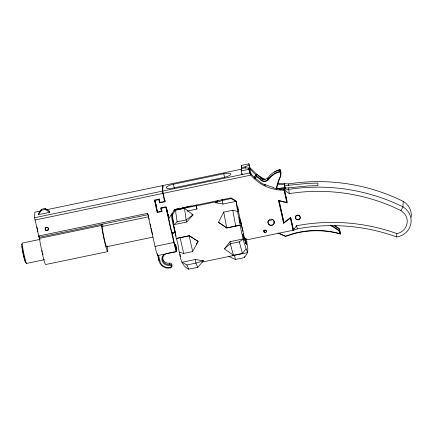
<?xml version="1.0" encoding="UTF-8"?>
<svg xmlns="http://www.w3.org/2000/svg" width="433" height="433" viewBox="0 0 433 433"><rect width="100%" height="100%" fill="white"/><g stroke="black" fill="none" stroke-linecap="round" stroke-linejoin="round"><path stroke-width="0.65" d="M148.005 214.681L39.024 237.36L34.597 217.718L34.813 212.192L40.772 210.952M36.924 227.011L37.915 231.855M38.445 214.671L38.483 213.68L41.422 209.263L45.178 208.484L49.757 211.336L49.719 212.322L38.445 214.671L41.384 210.254L41.422 209.263M39.024 237.36L39.057 236.472M49.719 212.322L45.14 209.469L45.178 208.484M161.947 210.59L161.91 211.51L157.217 212.489L157.271 211.109L154.76 199.959M165.076 200.349L165.016 201.729L159.571 202.866L159.035 198.866M164.616 200.068L164.562 201.448L159.864 202.428L159.474 199.083M166.662 253.554A5.77 5.575 2.3 0 0 162.797 260.293A5.77 5.575 2.3 0 0 169.606 264.336A1.921 1.856 2.3 0 1 171.89 265.759A1.921 1.856 2.3 0 1 170.423 267.967L167.923 268.162A9.618 9.293 2.3 0 1 158.981 260.834L158.586 257.689M159.571 202.866L158.835 199.597L154.89 200.419L157.509 212.046L161.455 211.228L161.065 207.883M164.562 201.448L162.37 191.137L162.586 185.605L46.732 209.713M165.016 201.729L162.743 191.056L162.96 185.53L241.592 169.168M163.712 196.062L163.761 194.812M166.829 209.881L168.123 216.083L168.172 214.768M167.187 210.2L167.203 209.805M290.684 217.426L293.136 228.283L293.054 230.259L248.661 239.492A3.848 3.718 2.3 0 1 244.093 236.64L236.066 201.02L231.033 197.886L174.667 209.626L168.789 218.459L168.827 217.469M169.606 264.336L169.649 263.14A5.77 5.575 2.3 0 1 162.792 256.45M167.149 253.429L176.54 251.476L175.311 244.613M242.079 173.422L242.036 174.559L241.219 170.927L241.305 168.654L245.067 167.874L248.786 168.08L249.603 171.712L249.722 168.751L248.953 163.831L241.435 165.395L241.619 168.881M293.054 230.259L290.321 218.124L283.626 223.32L278.446 200.338L286.781 202.406L284.026 190.184L280.378 190.087A42.088 40.675 2.3 0 1 252.076 176.529L249.554 172.994L248.786 168.08M251.048 174.169L248.953 163.831M254.68 178.12A9.618 9.293 2.3 0 1 256.466 176.166L256.536 174.385A14.695 14.202 2.3 0 1 260.861 177.698A4.768 4.611 2.3 0 0 267.973 177.828A21.255 20.54 2.3 0 1 280.027 169.498A6.76 6.533 2.3 0 1 280.833 174.088M280.027 169.498L279.956 171.279A21.255 20.54 2.3 0 0 267.903 179.603A4.768 4.611 2.3 0 1 260.79 179.479L260.861 177.698M264.098 185.07L265.424 184.794L265.407 185.189L261.375 183.078L258.063 180.458A42.088 40.675 2.3 0 1 249.587 172.107L249.554 172.994L162.743 191.056M267.903 179.603L267.973 177.828M284.026 190.184L284.064 189.199L280.422 189.097L273.716 188.03L273.732 187.635L265.424 184.794M279.594 189.362L284.8 188.279L284.281 183.668L280.638 183.57A42.088 40.675 2.3 0 1 277.959 183.289M285.315 188.831L284.6 185.654L284.676 183.679L288.687 183.911A186.423 180.166 2.3 0 1 403.193 201.334L405.948 203.348L408.222 205.854A16.876 16.313 2.3 0 1 411.231 217.236M284.697 190.85L284.66 191.835L284.064 189.199M283.626 223.32L283.702 221.344L278.966 200.333M286.781 202.406L286.857 200.436L284.838 191.489M288.53 187.954L289.271 193.578L298.602 192.366A182.574 176.447 2.3 0 1 392.531 206.66L400.958 210.552L404.833 214.037A13.012 12.573 2.3 0 1 398.685 233.133L396.839 233.576L389.895 231.227A186.623 180.361 2.3 0 0 305.054 224.321L296.518 225.728L293.433 230.177L290.565 217.458L283.869 222.654L278.955 200.847L287.29 202.92L284.421 190.195L284.497 188.22L308.042 185.93L317.849 185.66L317.952 183.094L308.139 183.359L284.6 185.654M288.632 185.389L288.687 183.911M278.029 233.068L285.412 236.445L294.283 233.614A85.447 82.579 2.3 0 1 340.462 234.031L339.093 230.356L339.163 228.581L334.482 225.447M340.462 234.031L340.533 232.256L339.163 228.581M403.193 201.334L402.977 206.866L400.958 210.552M293.433 230.177L297.357 228.873A182.775 176.642 2.3 0 1 396.682 236.959L396.839 233.576M175.257 245.067L176.54 251.476M228.223 256.136L235.373 259.47L244.391 257.597L244.71 256.488M223.715 212.11L226.713 227.947L240.142 225.192L226.713 227.947L218.416 222.302L223.715 212.11L232.732 210.238L237.533 211.434C240.429 225.192 242.101 239.649 247.665 252.591L244.391 257.597M179.349 252.222L183.679 253.446L192.696 251.568L198.108 241.37L189.41 235.752L176.258 238.486C180.182 247.952 177.779 264.363 188.772 269.169L197.789 267.291L203.429 260.747L195.256 259.513L182.104 262.246L186.845 264.985L188.772 269.169M196.241 244.077L198.108 241.37L189.134 235.763L192.696 251.568M191.889 214.346L193.075 214.795L186.136 219.932L177.113 221.81L173.649 224.727L186.802 221.994L193.075 214.795L184.501 208.311L175.484 210.189L172.231 214.633L173.649 224.727L176.258 238.486L189.41 235.752M224.391 248.834L230.275 243.747L239.297 241.874L243.238 238.929L230.085 241.663L224.391 248.834L233.447 255.286L242.464 253.413L245.993 248.953M263.989 230.61L264.217 230.351A1.348 1.299 2.3 0 1 266.403 231.715L266.252 232.023A1.348 1.299 2.3 0 1 264.395 232.407A1.348 1.299 2.3 0 1 263.989 230.61A1.348 1.299 2.3 0 0 264.444 231.125M237.533 211.434L236.115 201.34L222.963 204.073L215.672 202.796L218.021 200.441M256.596 174.748L256.314 174.997A9.228 8.92 2.3 0 0 255.454 175.939M241.349 167.668L245.105 166.884L248.899 165.114M248.634 169.254L249.722 168.751M215.672 202.796L222.08 200.495L231.098 198.617L236.115 201.34M278.11 170.396L279.94 170.028A6.371 6.159 2.3 0 1 280.146 170.488M203.429 260.747L195.862 263.107L186.845 264.985M41.384 210.254L45.14 209.469M173.449 184.231L223.807 173.752A7.307 1.819 -12.7 0 1 230.87 174.142A7.307 1.819 -12.7 0 1 223.661 177.503L173.303 187.982A7.307 1.819 -12.7 0 1 166.234 187.592A7.307 1.819 -12.7 0 1 173.449 184.231L174.32 188.106M241.219 170.927L248.737 169.363M34.597 217.718L162.37 191.137M34.986 220.029L162.759 193.448M163.133 193.367L250.891 175.111M38.597 236.034L147.577 213.361L147.859 214.243M166.332 211.136L167.652 210.866M174.261 209.491L178.889 208.527M182.19 207.84L191.446 205.913M276.925 188.94L284.838 187.294M107.617 251.643L45.611 264.547A15.388 0.985 78.2 0 1 42.759 255.297A15.388 0.985 78.2 0 1 39.571 238.87L39.511 238.367L101.517 225.469L101.252 224.283M173.698 210.443L196.171 205.767L196.068 204.95M196.079 205.967L217.831 201.442M40.182 239.357L22.327 243.07A10.387 0.666 78.2 0 0 24.08 254.701A10.387 0.666 78.2 0 0 26.662 263.048M101.695 226.556L148.654 216.787M171.203 214.427L173.189 214.01M187.067 211.125L196.977 209.063L196.273 205.112M26.57 263.399L44.431 259.686M106.621 246.745L152.93 237.111M172.383 233.062L175.387 232.44M172.48 233.273L175.121 232.721M155.025 246.42L173.817 242.512A12.692 0.817 78.2 0 0 175.766 250.036L176.502 251.66L157.715 255.567L156.973 253.949A12.692 0.817 78.2 0 1 155.025 246.42L147.577 213.361M202.206 262.052L247.665 252.591L247.811 248.861L246.393 238.767M232.635 255.475L234.513 255.329L235.373 259.47M284.243 184.658L277.255 184.155M278.857 233.138L285.428 236.142L294.175 233.355A85.831 82.952 2.3 0 1 336.019 232.624L339.851 233.593L338.768 230.686L333.924 227.46A59.9 57.892 2.3 0 0 330.276 225.447M261.554 178.537L263.324 179.484M334.833 226.01L338.379 228.386M218.416 222.302L226.989 227.931M289.271 193.578L284.421 190.195L288.47 189.438A186.423 180.166 2.3 0 1 402.977 206.866L405.732 208.874L408.005 211.385A16.876 16.313 2.3 0 1 410.798 224.083L409.775 227.26A16.876 16.313 2.3 0 1 396.682 236.959M339.093 230.356L334.13 227.044A60.284 58.266 2.3 0 0 331.521 225.571M249.771 167.468L252.336 170.017A42.088 40.675 2.3 0 0 265.131 179.451M258.625 176.042L259.643 176.897M197.789 267.291L195.862 263.107L195.256 259.513M238.848 211.769L238.588 210.963M239.99 221.902L239.649 220.521M186.802 221.994L186.136 219.932L184.501 208.311M162.586 185.605L163.014 186.932M245.294 240.515L245.792 243.027M245.868 243.005L246.101 243.638L245.998 242.54M243.303 236.185L244.109 239.308L243.73 237.122M242.686 234.854L242.816 235.292M243.579 237.966L243.703 238.296L243.6 237.452M242.464 253.413L239.297 241.874M233.447 255.286L230.275 243.747L230.085 241.663M296.518 225.728L297.357 228.873M238.388 209.55L238.264 209.047M245.749 242.556L246.296 244.58L245.906 242.015M240.023 221.339L240.201 221.902L240.104 221.057M222.963 204.073L222.021 199.218M196.171 205.767L196.977 209.063M238.253 209.323L238.377 209.848M245.673 240.883L245.197 239.27L245.224 239.914M245.635 241.749C246.501 244.845 244.721 236.737 245.679 242.291M239.99 220.197L239.514 218.584L240.028 221.902M239.958 221.068L240.423 222.952L240.391 222.308M243.665 236.829C243.01 234.215 244.001 239.59 243.839 237.685M183.679 253.446L180.117 237.641M284.281 183.668L284.573 184.956M284.86 186.244L285.439 188.815M245.105 166.884L245.376 168.096M241.435 165.395L241.711 166.608M223.807 173.752L224.678 177.627M175.435 244.834L176.572 249.879L175.944 245.43M168.009 213.837L168.691 216.863M176.502 251.66L174.883 244.807A6.538 0.422 78.2 0 1 172.913 236.072A6.538 0.422 78.2 0 1 173.005 233.696M168.789 218.459L166.164 206.817L160.719 207.954L161.455 211.228M173.817 242.512L165.871 207.261L161.173 208.241L161.91 211.51M159.864 202.428L159.127 199.153L154.429 200.133L157.217 212.489M155.95 203.97L156.524 206.514M158.435 255.145L160.513 262.977A8.839 8.541 2.3 0 0 170.25 267.432A1.147 1.11 2.3 0 0 170.061 265.24L168.058 265.397A6.544 6.327 2.3 0 1 163.961 254.388M157.655 254.961L158.981 260.834M157.287 253.673L157.715 255.567M148.162 214.795L148.568 216.614M148.952 218.302L149.206 219.428M38.965 235.942L39.511 238.367M245.857 241.446L245.002 238.329L245.294 240.369M245.441 241.468L245.614 242.274L245.278 240.932M238.069 208.755L238.247 209.567M243.449 237.138C246.361 248.802 241.603 225.387 243.389 237.165M239.763 220.781C242.074 230.572 238.94 214.671 239.963 221.371M245.792 241.446L246.014 242.253M245.278 240.656L245.506 241.462M243.909 237.685L243.2 234.94L243.508 237.132M239.822 220.776L239.319 217.642L240.472 222.324M235.736 226.069L232.732 210.238M245.143 239.904L245.392 240.9M243.335 236.873L243.227 236.185M237.777 207.191L237.912 207.948M237.858 207.207L237.928 207.661M177.113 221.81L175.484 210.189M101.517 225.469L101.576 225.966A15.388 0.985 78.2 0 0 106.15 247.811A15.388 0.985 78.2 0 0 107.238 246.025M48.61 228.077A1.732 1.672 2.3 0 1 48.528 228.505M48.041 229.236A1.732 1.672 2.3 0 1 47.673 229.485M45.6 229.117A1.732 1.672 2.3 0 1 45.151 227.91M25.309 261.153A7.924 0.509 78.2 0 1 25.119 260.893M24.833 260.125A7.924 0.509 78.2 0 1 22.045 246.686M172.469 232.71A10.387 0.666 78.2 0 1 170.775 228.186A10.387 0.666 78.2 0 1 168.334 216.029M25.747 262.479A9.618 0.617 78.2 0 1 23.111 253.614A9.618 0.617 78.2 0 1 21.931 244.201M152.638 234.578A10.387 0.666 78.2 0 1 152.324 233.419M152.156 232.781A10.387 0.666 78.2 0 1 151.095 228.272M150.836 227.049A10.387 0.666 78.2 0 1 150.587 225.82M150.468 225.214A10.387 0.666 78.2 0 1 150.235 224.007M175.176 232.202A10.387 0.666 78.2 0 1 173.162 224.938A10.387 0.666 78.2 0 1 171.257 214.822M172.767 218.259A7.924 0.509 78.2 0 1 172.588 217.149M172.329 214.627A7.924 0.509 78.2 0 1 172.594 214.616M173.433 222.34A9.618 0.617 78.2 0 1 172.004 213.886M256.114 175.062A42.088 40.675 2.3 0 1 249.738 168.356M274.311 221.945A3.269 3.161 2.3 0 1 273.948 222.692M296.042 217.16A2.501 2.414 2.3 0 1 295.447 216.045M42.975 254.788A10.771 0.693 78.2 0 1 42.526 252.904M42.261 251.714A10.771 0.693 78.2 0 1 42.023 250.62M106.789 246.756A10.771 0.693 78.2 0 1 103.796 236.618A10.771 0.693 78.2 0 1 102.561 226.389M102.448 224.023A15.388 0.985 78.2 0 1 102.989 225.891M169.649 263.14A1.921 1.856 2.3 0 1 171.679 265.965M264.449 231.027A1.348 1.299 2.3 0 1 263.978 230.529M274.316 221.848A3.269 3.161 2.3 0 1 273.954 222.589M279.956 171.279A6.76 6.533 2.3 0 1 280.254 177.368A41.747 40.345 2.3 0 0 276.698 188.95M256.466 176.166A14.695 14.202 2.3 0 1 260.79 179.479M276.568 188.815A41.747 40.345 2.3 0 1 276.768 187.17M254.09 177.487A9.618 9.293 2.3 0 1 256.536 174.385M276.314 188.994A42.125 40.707 2.3 0 1 279.891 177.319L280.097 176.848A6.371 6.159 2.3 0 0 279.864 172.004L278.035 172.372A20.871 20.172 2.3 0 0 269.494 178.272L268.189 179.955A5.158 4.985 2.3 0 1 261.002 180.317L258.55 178.012L256.515 176.724L256.233 176.973A9.228 8.92 2.3 0 0 254.999 178.423M254.442 177.546A9.228 8.92 2.3 0 1 254.739 176.989M267.735 178.461A5.158 4.985 2.3 0 1 267.145 178.861M263.67 179.516A5.158 4.985 2.3 0 1 262.966 179.359M262.29 179.105A5.158 4.985 2.3 0 1 261.656 178.764M274.327 172.242A20.871 20.172 2.3 0 1 275.702 171.463M276.173 171.224A20.871 20.172 2.3 0 1 277.618 170.586M280.313 170.959A6.371 6.159 2.3 0 1 280.443 171.441M295.842 216.814A2.501 2.414 2.3 0 1 295.544 216.251M243.135 231.292A6.538 0.422 78.2 0 1 241.019 222.41M240.932 221.918A6.538 0.422 78.2 0 1 240.726 220.586M176.009 235.996A7.54 0.482 78.2 0 1 175.728 234.729M175.592 234.085A7.54 0.482 78.2 0 1 175.338 232.802M175.1 231.563A7.54 0.482 78.2 0 1 174.894 230.394M174.656 228.862A7.54 0.482 78.2 0 1 174.515 227.682M180.848 256.823A7.54 0.482 78.2 0 1 180.507 255.654M180.377 255.183A7.54 0.482 78.2 0 1 180.112 254.128M268.525 220.711L268.216 221.344A3.08 2.971 2.3 0 0 271.004 225.23A3.08 2.971 2.3 0 0 274.154 221.631L272.866 219.807L268.525 220.711M299.495 219.304L298.959 219.661A2.501 2.414 2.3 0 1 295.371 218.021A2.501 2.414 2.3 0 1 297.931 215.098L298.575 215.212A2.501 2.414 2.3 0 1 299.495 219.304M264.877 230.226L264.59 230.324A1.153 1.115 2.3 0 0 263.968 231.26L263.995 231.552A1.153 1.115 2.3 0 0 265.364 232.407A1.153 1.115 2.3 0 0 266.246 231.081A1.153 1.115 2.3 0 0 264.877 230.226M46.91 227.498L46.515 227.525A1.537 1.488 2.3 0 0 45.335 229.295A1.537 1.488 2.3 0 0 47.17 230.437A1.537 1.488 2.3 0 0 48.344 228.667L48.209 228.305A1.537 1.488 2.3 0 0 46.91 227.498M297.92 215.282L297.319 215.331A2.306 2.23 2.3 0 0 295.56 217.983A2.306 2.23 2.3 0 0 298.305 219.693A2.306 2.23 2.3 0 0 300.069 217.041L299.863 216.495A2.306 2.23 2.3 0 0 297.92 215.282M45.903 230.388A1.732 1.672 2.3 0 0 48.572 229.062A1.732 1.672 2.3 0 0 46.044 227.493A1.732 1.672 2.3 0 0 45.903 230.388M269.38 224.911A3.269 3.161 2.3 0 0 274.414 222.416A3.269 3.161 2.3 0 0 269.645 219.444A3.269 3.161 2.3 0 0 269.38 224.911"/></g></svg>
